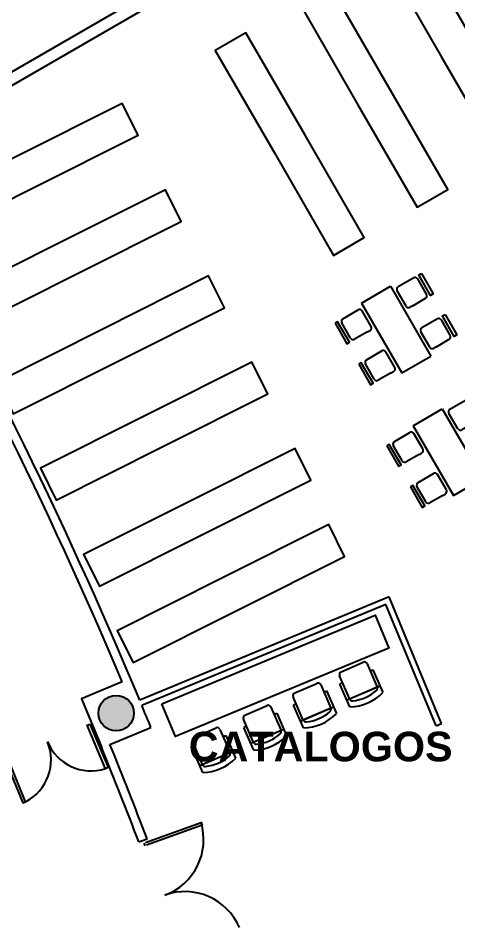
# Model space of a CAD drawing. Header units: millimetres. Extents: x 261 to 423, y 98 to 222.
# Drawn here: x 385.29 to 392.74, y 193.99 to 209.26 of the extents above; entities that cross this region are included whole.
import ezdxf

# ---------------------------------------------------------------- set-up
doc = ezdxf.new("R2010")
doc.units = ezdxf.units.MM
doc.linetypes.add('ACAD_ISO04W100', pattern=[30, 24, -3, 0, -3])
doc.linetypes.add('HIDDEN2', pattern=[0.1875, 0.125, -0.0625])
for name, color, linetype in [('COLUMNAS', 5, 'Continuous'), ('Cotas', 1, 'Continuous'), ('Ejes', 1, 'ACAD_ISO04W100'), ('Letreros', 2, 'Continuous'), ('MUEBLES', 8, 'Continuous'), ('Muro-Alto', 6, 'Continuous')]:
    doc.layers.add(name, color=color, linetype=linetype)
doc.styles.add('Arial-Bold', font='arialbd.ttf')
doc.styles.get("Standard").update_dxf_attribs({"font": 'arial.ttf'})
doc.dimstyles.new('MUSEO', dxfattribs={"dimtxt": 0.35, "dimasz": 0.35, "dimexe": 0.18, "dimexo": 0.058, "dimgap": 0.09, "dimtad": 0, "dimzin": 0, "dimdsep": 46, "dimtxsty": 'Standard', "dimcen": 0.09, "dimclrd": 1, "dimclre": 1, "dimclrt": 2, "dimadec": 0, "dimazin": 0, "dimtm": 1e-09, "dimtfac": 1, "dimtofl": 0, "dimtmove": 0, "dimatfit": 3, "dimfxl": 1, "dimtolj": 1, "dimtzin": 0, "dimarcsym": 0})

# ---------------------------------------------------------------- blocks, each defined once
blk = doc.blocks.new('s1')
at = {"layer": 'MUEBLES'}
for p, q in [((257.282, 3373.844), (257.655, 3374.005)), ((257.721, 3373.979), (257.892, 3373.584)), ((257.774, 3373.858), (257.82, 3373.878)), ((257.82, 3373.878), (257.986, 3373.493)), ((257.427, 3373.383), (257.256, 3373.778)), ((257.308, 3373.657), (257.262, 3373.637)), ((257.429, 3373.252), (257.262, 3373.637)), ((257.892, 3373.584), (257.381, 3373.363)), ((257.939, 3373.603), (257.382, 3373.362))]:
    blk.add_line(p, q, dxfattribs=at)
for centre, radius, start, end in [((257.675, 3373.96), 0.05, 23.4153, 113.4153), ((257.302, 3373.798), 0.05, 113.4153, 203.4153), ((257.846, 3373.564), 0.05, 311.062, 23.4153), ((257.405, 3374.071), 0.821, 271.729, 315.1016), ((257.405, 3374.071), 0.721, 275.7686, 311.062), ((257.473, 3373.403), 0.05, 203.4153, 275.7686)]:
    blk.add_arc(centre, radius, start, end, dxfattribs=at)
blk = doc.blocks.new('biblio')
at = {"layer": 'MUEBLES'}
for p, q in [((261.87, 3379.537), (261.61, 3379.387)), ((262.088, 3379.259), (261.938, 3379.519)), ((260.989, 3379.111), (261.48, 3379.395)), ((261.48, 3379.395), (262.162, 3378.215)), ((261.742, 3379.059), (261.592, 3379.319)), ((260.989, 3379.111), (261.67, 3377.931)), ((261.853, 3379.066), (261.81, 3379.041)), ((261.853, 3379.066), (262.07, 3379.191)), ((260.671, 3378.845), (260.931, 3378.995)), ((261.149, 3378.717), (260.999, 3378.977)), ((260.802, 3378.517), (260.652, 3378.777)), ((262.27, 3378.844), (262.01, 3378.694)), ((262.488, 3378.566), (262.338, 3378.826)), ((261.087, 3378.624), (260.871, 3378.499)), ((261.087, 3378.624), (261.131, 3378.649)), ((262.142, 3378.366), (261.992, 3378.626)), ((262.253, 3378.373), (262.47, 3378.498)), ((261.071, 3378.152), (261.331, 3378.302)), ((261.549, 3378.024), (261.399, 3378.284)), ((262.253, 3378.373), (262.21, 3378.348)), ((261.67, 3377.931), (262.162, 3378.215)), ((261.202, 3377.824), (261.052, 3378.084)), ((261.487, 3377.931), (261.271, 3377.806)), ((261.487, 3377.931), (261.531, 3377.956))]:
    blk.add_line(p, q, dxfattribs=at)
for points in [[(262, 3379.612), (262.2, 3379.266), (262.156, 3379.241), (261.956, 3379.587)], [(262.4, 3378.919), (262.6, 3378.573), (262.556, 3378.548), (262.356, 3378.894)], [(260.541, 3378.77), (260.741, 3378.424), (260.784, 3378.449), (260.584, 3378.795)], [(260.941, 3378.077), (261.141, 3377.731), (261.184, 3377.756), (260.984, 3378.102)]]:
    blk.add_lwpolyline(points, close=True, dxfattribs=at)
for centre, start, end in [((261.895, 3379.494), 30, 120), ((261.635, 3379.344), 120.0005, 210.0005), ((262.045, 3379.234), 300, 30), ((261.785, 3379.084), 210.0001, 300.0001), ((260.956, 3378.952), 29.9995, 119.9995), ((260.696, 3378.802), 120, 210), ((262.295, 3378.801), 30, 120), ((261.106, 3378.692), 299.9999, 29.9999), ((262.035, 3378.651), 120.0005, 210.0005), ((260.846, 3378.542), 210, 300), ((262.445, 3378.541), 300, 30), ((261.356, 3378.259), 29.9995, 119.9995), ((262.185, 3378.391), 210.0001, 300.0001), ((261.096, 3378.109), 120, 210), ((261.506, 3377.999), 299.9999, 29.9999), ((261.246, 3377.849), 210, 300)]:
    blk.add_arc(centre, 0.05, start, end, dxfattribs=at)
blk = doc.blocks.new('*D47')
at = {"layer": 'Cotas', "color": 1, "lineweight": -2}
for p, q in [((403.709, 219.834), (402.305, 222.274)), ((402.092, 221.943), (383.219, 211.087)), ((363.158, 199.547), (382.03, 210.403)), ((364.169, 197.089), (362.765, 199.529))]:
    blk.add_line(p, q, dxfattribs=at)
at = {"layer": 'Cotas', "color": 1}
for points in [[(402.062, 221.994), (402.121, 221.893), (402.395, 222.118)], [(363.129, 199.598), (363.187, 199.497), (362.855, 199.373)]]:
    blk.add_solid(points, dxfattribs=at)
at = {"layer": 'DefPoints', "color": 0}
for p in [(402.395, 222.118), (403.738, 219.783), (364.198, 197.038)]:
    blk.add_point(p, dxfattribs=at)
at = {"layer": 'Cotas', "color": 2, "insert": (382.625, 210.745), "char_height": 0.35, "attachment_point": 5, "rotation": 29.9091}
blk.add_mtext('\\A1;45.62', dxfattribs=at)
blk = doc.blocks.new('*D50')
at = {"layer": 'Cotas', "color": 1, "lineweight": -2}
for p, q in [((391.312, 211.301), (390.159, 213.307)), ((389.945, 212.976), (386.519, 211.006)), ((381.884, 208.339), (385.309, 210.31)), ((382.644, 206.315), (381.491, 208.321))]:
    blk.add_line(p, q, dxfattribs=at)
at = {"layer": 'Cotas', "color": 1}
for points in [[(389.916, 213.027), (389.974, 212.926), (390.248, 213.151)], [(381.855, 208.39), (381.913, 208.289), (381.58, 208.165)]]:
    blk.add_solid(points, dxfattribs=at)
at = {"layer": 'DefPoints', "color": 0}
for p in [(390.248, 213.151), (391.341, 211.251), (382.673, 206.265)]:
    blk.add_point(p, dxfattribs=at)
at = {"layer": 'Cotas', "color": 2, "insert": (385.914, 210.658), "char_height": 0.35, "attachment_point": 5, "rotation": 29.9091}
blk.add_mtext('\\A1;10.00', dxfattribs=at)

msp = doc.modelspace()

# ---------------------------------------------------------------- hatches: boundary and pattern name
at = {"layer": 'COLUMNAS', "linetype": 'HIDDEN2'}
h = msp.add_hatch(color=256, dxfattribs=at)
edge = h.paths.add_edge_path()
edge.add_arc((386.946, 197.52), 0.3, 0, 360)

# ---------------------------------------------------------------- linework, layer by layer
at = {"layer": 'COLUMNAS'}
msp.add_circle((386.946, 197.52), 0.3, dxfattribs=at)
at = {"layer": 'Ejes', "ltscale": 0.25}
msp.add_arc((366.578, 168.808), 27.259, 266.1772, 93.7746, dxfattribs=at)
at = {"layer": 'MUEBLES'}
msp.add_line((387.415, 195.324), (387.432, 195.277), dxfattribs=at)
for points in [[(392.444, 208.616), (393.444, 206.884), (393.964, 207.184), (392.964, 208.916), (391.964, 210.648), (391.444, 210.348)], [(391.033, 207.801), (392.033, 206.069), (392.552, 206.369), (391.552, 208.101), (390.552, 209.833), (390.033, 209.533)], [(389.621, 206.986), (390.621, 205.254), (391.141, 205.554), (390.141, 207.286), (389.141, 209.018), (388.621, 208.718)], [(385.529, 206.388), (387.316, 207.285), (387.047, 207.821), (385.26, 206.924), (383.472, 206.028), (383.741, 205.491)], [(386.259, 204.931), (388.047, 205.828), (387.778, 206.364), (385.99, 205.467), (384.203, 204.571), (384.472, 204.034)], [(386.99, 203.474), (388.778, 204.371), (388.509, 204.907), (386.721, 204.01), (384.934, 203.114), (385.203, 202.577)], [(387.721, 202.017), (389.509, 202.914), (389.24, 203.45), (387.452, 202.553), (385.664, 201.657), (385.933, 201.12)], [(388.452, 200.56), (390.24, 201.457), (389.971, 201.993), (388.183, 201.096), (386.395, 200.2), (386.664, 199.663)], [(389.022, 199.272), (390.809, 200.169), (390.54, 200.705), (388.753, 199.809), (386.965, 198.912), (387.234, 198.376)], [(387.718, 197.677), (391.327, 199.173), (391.557, 198.619), (387.947, 197.123)], [(386.501, 197.335), (386.81, 196.601), (386.764, 196.581), (386.454, 197.316)], [(385.065, 196.74), (385.366, 196.002), (385.412, 196.021), (385.112, 196.759)]]:
    msp.add_lwpolyline(points, close=True, dxfattribs=at)
msp.add_lwpolyline([(387.441, 195.335), (388.381, 195.674), (388.398, 195.627), (387.458, 195.288)], dxfattribs=at)
for centre, radius, start, end in [((385.044, 196.731), 0.8, 297.4092, 22.5125), ((386.522, 197.344), 0.8, 202.5145, 287.6178), ((387.424, 195.382), 1, 290.0905, 17.0064), ((388.11, 193.504), 1, 23.1731, 110.089)]:
    msp.add_arc(centre, radius, start, end, dxfattribs=at)
at = {"layer": 'Muro-Alto'}
for p, q in [((391.561, 199.487), (387.344, 197.739)), ((392.449, 197.344), (391.561, 199.487)), ((391.507, 199.356), (387.382, 197.646)), ((392.357, 197.306), (391.507, 199.356)), ((392.357, 197.306), (392.449, 197.344)), ((387.328, 195.344), (387.468, 195.398))]:
    msp.add_line(p, q, dxfattribs=at)
for points in [[(364.854, 187.485), (364.296, 196.303), (400.614, 217.271)], [(382.853, 206.786), (400.542, 216.999)], [(387.047, 198.048), (386.358, 197.763), (386.703, 196.932)], [(386.841, 196.989), (387.533, 197.279)]]:
    msp.add_lwpolyline(points, dxfattribs=at)
for centre, radius, start, end in [((318.008, 169.002), 74.9, 22.81785, 30.22908), ((317.132, 168.529), 76.045, 22.58849, 30.20483), ((317.132, 168.529), 76.045, 22.21395, 22.51314), ((317.636, 168.791), 74.579, 20.85705, 22.16777), ((317.636, 168.791), 74.729, 20.85705, 22.16846)]:
    msp.add_arc(centre, radius, start, end, dxfattribs=at)

# ---------------------------------------------------------------- block references
at = {"layer": 'MUEBLES'}
for name, p in [('biblio', (130.107, -3174.662)), ('biblio', (130.98, -3176.734)), ('s1', (133.468, -3175.626)), ('s1', (132.683, -3175.982)), ('s1', (131.842, -3176.358)), ('s1', (130.98, -3176.734))]:
    msp.add_blockref(name, p, dxfattribs=at)

# ---------------------------------------------------------------- texts
at = {"layer": 'Letreros', "style": 'Arial-Bold'}
msp.add_text('CATALOGOS', height=0.5, dxfattribs=at).set_placement((388.173, 196.705))

# ---------------------------------------------------------------- dimensions: what is measured, and where the dimension line sits
at = {"layer": 'Cotas'}
dim = msp.add_aligned_dim(p1=(364.198, 197.038), p2=(403.738, 219.783), distance=2.693, dimstyle='MUSEO', dxfattribs=at)
dim.commit()
dim.dimension.update_dxf_attribs({"geometry": '*D47', "text_midpoint": (382.625, 210.745)})
dim = msp.add_linear_dim(base=(390.248, 213.151), p1=(382.673, 206.265), p2=(391.341, 211.251), angle=209.9091, dimstyle='MUSEO', override={"dimtmove": 1}, dxfattribs=at)
dim.commit()
dim.dimension.update_dxf_attribs({"geometry": '*D50', "text_midpoint": (385.914, 210.658)})

doc.saveas('drawing.dxf')
